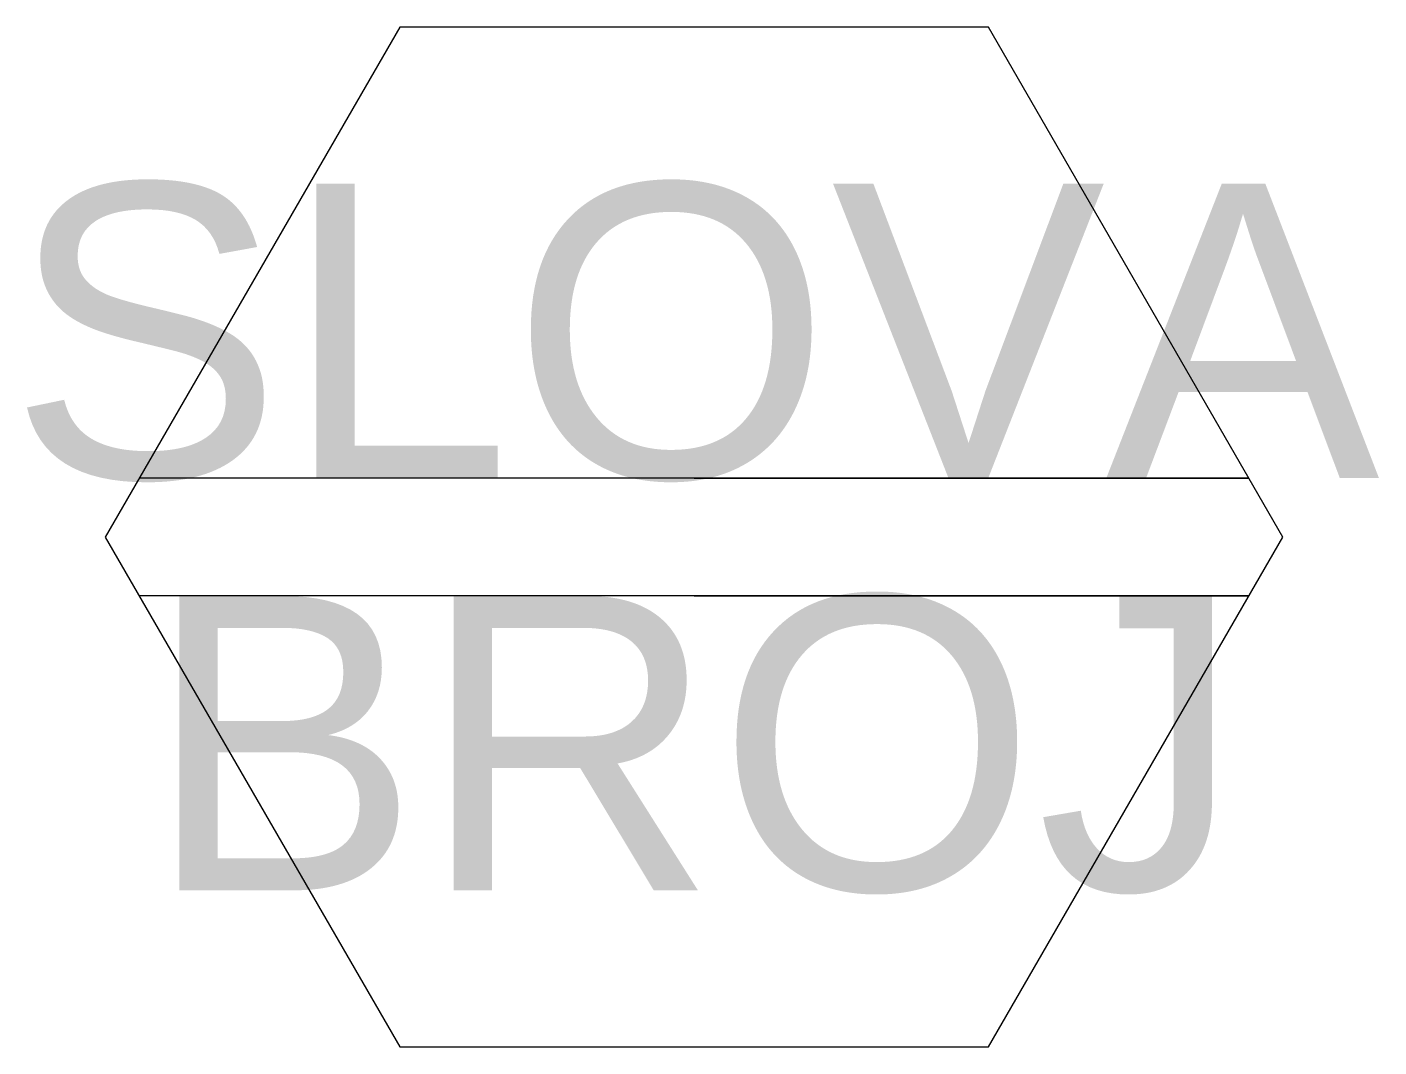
# Model space of a CAD drawing. Extents: x -12.7 to -1.2, y -4 to 4.7.
import ezdxf
from ezdxf.enums import TextEntityAlignment as Align

# ---------------------------------------------------------------- set-up
doc = ezdxf.new("R2010")
doc.units = 0
doc.layers.add('TextLayer', color=250, linetype='Continuous')
doc.styles.get("Standard").update_dxf_attribs({"font": 'arial.ttf'})

msp = doc.modelspace()

# ---------------------------------------------------------------- linework, layer by layer
for p, q in [((-2.334, 0.826), (-11.756, 0.826)), ((-7.045, 0.826), (-2.334, 0.826)), ((-2.334, -0.174), (-11.756, -0.174)), ((-7.045, -0.174), (-2.334, -0.174))]:
    msp.add_line(p, q)
msp.add_lwpolyline([(-9.545, 4.656), (-12.045, 0.326), (-9.545, -4.004), (-4.545, -4.004), (-2.045, 0.326), (-4.545, 4.656)], close=True)

# ---------------------------------------------------------------- texts
at = {"layer": 'TextLayer'}
for tag, text, p in [('SLOVA', 'Slova', (-7.045, 0.826)), ('BROJ', '123', (-7.045, -2.674))]:
    msp.add_attdef(tag, text=text, height=2.5, dxfattribs=at).set_placement(p, align=Align.CENTER)

doc.saveas('drawing.dxf')
